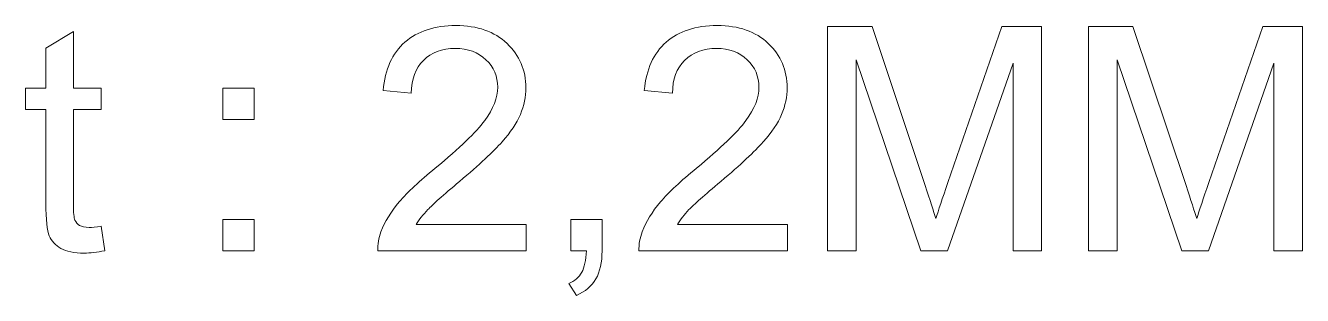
# Model space of a CAD drawing. Header units: millimetres. Extents: x -347 to 347, y -356 to 356.
# Drawn here: x 243.8 to 347.4, y -2.4 to 19.4 of the extents above; entities that cross this region are included whole.
import ezdxf

# ---------------------------------------------------------------- set-up
doc = ezdxf.new("R2010")
doc.units = ezdxf.units.MM
doc.header["$MEASUREMENT"] = 0
doc.layers.add('Layer 1', color=7, linetype='Continuous')

msp = doc.modelspace()

# ---------------------------------------------------------------- linework, layer by layer
at = {"layer": 'Layer 1', "color": 250, "lineweight": 9}
for points, knots in [([(249.9306, 3.1622), (249.9306, 3.1622), (250.2354, 1.1895), (250.2354, 1.1895), (250.2354, 1.1895), (250.2354, 1.1895), (250.2354, 1.1894), (250.2354, 1.1894), (250.2354, 1.1894), (249.6089, 1.0581), (249.0458, 0.9905), (248.5548, 0.9905), (248.5548, 0.9905), (248.5548, 0.9905), (248.5548, 0.9905), (248.5548, 0.9905), (248.5548, 0.9905), (247.7462, 0.9905), (247.1197, 1.1175), (246.6709, 1.3757), (246.6709, 1.3757), (246.6709, 1.3757), (246.6709, 1.3757), (246.6709, 1.3757), (246.6709, 1.3757), (246.2264, 1.634), (245.9132, 1.9684), (245.7311, 2.3875), (245.7311, 2.3875), (245.7311, 2.3875), (245.7311, 2.3875), (245.7311, 2.3875), (245.7311, 2.3875), (245.5491, 2.8066), (245.4602, 3.6871), (245.4602, 5.0291), (245.4602, 5.0291), (245.4602, 5.0291), (245.4602, 5.0291), (245.4602, 5.0291), (245.4602, 5.0291), (245.4602, 5.0291), (245.4602, 12.6237), (245.4602, 12.6237), (245.4602, 12.6237), (245.4602, 12.6237), (245.4602, 12.6237), (245.4602, 12.6237), (245.4602, 12.6237), (245.4602, 12.6237), (243.8092, 12.6237), (243.8092, 12.6237), (243.8092, 12.6237), (243.8092, 12.6237), (243.8092, 12.6237), (243.8092, 12.6237), (243.8092, 12.6237), (243.8092, 12.6237), (243.8092, 14.3509), (243.8092, 14.3509), (243.8092, 14.3509), (243.8092, 14.3509), (243.8092, 14.3509), (243.8092, 14.3509), (243.8092, 14.3509), (243.8092, 14.3509), (245.4602, 14.3509), (245.4602, 14.3509), (245.4602, 14.3509), (245.4602, 14.3509), (245.4602, 14.3509), (245.4602, 14.3509), (245.4602, 14.3509), (245.4602, 14.3509), (245.4602, 17.6106), (245.4602, 17.6106), (245.4602, 17.6106), (245.4602, 17.6106), (245.4602, 17.6106), (245.4602, 17.6106), (245.4602, 17.6106), (245.4602, 17.6106), (247.6954, 18.9525), (247.6954, 18.9525), (247.6954, 18.9525), (247.6954, 18.9525), (247.6954, 18.9525), (247.6954, 18.9524), (247.6954, 18.9524), (247.6954, 18.9524), (247.6954, 14.3509), (247.6954, 14.3509), (247.6954, 14.3509), (247.6954, 14.3509), (247.6954, 14.3509), (247.6954, 14.3509), (247.6954, 14.3509), (247.6954, 14.3509), (249.9306, 14.3509), (249.9306, 14.3509), (249.9306, 14.3509), (249.9306, 14.3509), (249.9306, 14.3509), (249.9306, 14.3508), (249.9306, 14.3508), (249.9306, 14.3508), (249.9306, 12.6237), (249.9306, 12.6237), (249.9306, 12.6237), (249.9306, 12.6237), (249.9306, 12.6237), (249.9306, 12.6237), (249.9306, 12.6237), (249.9306, 12.6237), (247.6954, 12.6237), (247.6954, 12.6237), (247.6954, 12.6237), (247.6954, 12.6237), (247.6954, 12.6237), (247.6954, 12.6236), (247.6954, 12.6236), (247.6954, 12.6236), (247.6954, 4.9021), (247.6954, 4.9021), (247.6954, 4.9021), (247.6954, 4.9021), (247.6954, 4.902), (247.6954, 4.902), (247.6954, 4.902), (247.6954, 4.2628), (247.7335, 3.8522), (247.8139, 3.6702), (247.8139, 3.6702), (247.8139, 3.6702), (247.8139, 3.6701), (247.8139, 3.6701), (247.8139, 3.6701), (247.8901, 3.4881), (248.0171, 3.3442), (248.1949, 3.2342), (248.1949, 3.2342), (248.1949, 3.2342), (248.1949, 3.2341), (248.1949, 3.2341), (248.1949, 3.2341), (248.3727, 3.1282), (248.6267, 3.0733), (248.9569, 3.0733), (248.9569, 3.0733), (248.9569, 3.0733), (248.9569, 3.0733), (248.9569, 3.0733), (248.9569, 3.0733), (249.2025, 3.0733), (249.5284, 3.1029), (249.9306, 3.1622)], [0, 0, 0, 0, 0.025, 0.025, 0.025, 0.025, 0.05, 0.05, 0.05, 0.05, 0.075, 0.075, 0.075, 0.075, 0.1, 0.1, 0.1, 0.1, 0.125, 0.125, 0.125, 0.125, 0.15, 0.15, 0.15, 0.15, 0.175, 0.175, 0.175, 0.175, 0.2, 0.2, 0.2, 0.2, 0.225, 0.225, 0.225, 0.225, 0.25, 0.25, 0.25, 0.25, 0.275, 0.275, 0.275, 0.275, 0.3, 0.3, 0.3, 0.3, 0.325, 0.325, 0.325, 0.325, 0.35, 0.35, 0.35, 0.35, 0.375, 0.375, 0.375, 0.375, 0.4, 0.4, 0.4, 0.4, 0.425, 0.425, 0.425, 0.425, 0.45, 0.45, 0.45, 0.45, 0.475, 0.475, 0.475, 0.475, 0.5, 0.5, 0.5, 0.5, 0.525, 0.525, 0.525, 0.525, 0.55, 0.55, 0.55, 0.55, 0.575, 0.575, 0.575, 0.575, 0.6, 0.6, 0.6, 0.6, 0.625, 0.625, 0.625, 0.625, 0.65, 0.65, 0.65, 0.65, 0.675, 0.675, 0.675, 0.675, 0.7, 0.7, 0.7, 0.7, 0.725, 0.725, 0.725, 0.725, 0.75, 0.75, 0.75, 0.75, 0.775, 0.775, 0.775, 0.775, 0.8, 0.8, 0.8, 0.8, 0.825, 0.825, 0.825, 0.825, 0.85, 0.85, 0.85, 0.85, 0.875, 0.875, 0.875, 0.875, 0.9, 0.9, 0.9, 0.9, 0.925, 0.925, 0.925, 0.925, 0.95, 0.95, 0.95, 0.95, 1, 1, 1, 1]), ([(284.407, 3.3019), (284.407, 3.3019), (284.407, 1.1683), (284.407, 1.1683), (284.407, 1.1683), (284.407, 1.1683), (284.407, 1.1683), (284.407, 1.1683), (284.407, 1.1683), (284.407, 1.1683), (272.3674, 1.1683), (272.3674, 1.1683), (272.3674, 1.1683), (272.3674, 1.1683), (272.3674, 1.1683), (272.3674, 1.1683), (272.3674, 1.1683), (272.3505, 1.7059), (272.4394, 2.2224), (272.6299, 2.7219), (272.6299, 2.7219), (272.6299, 2.7219), (272.6299, 2.7219), (272.6299, 2.7219), (272.6299, 2.7219), (272.9389, 3.539), (273.4342, 4.3475), (274.1158, 5.1392), (274.1158, 5.1392), (274.1158, 5.1392), (274.1158, 5.1392), (274.1158, 5.1392), (274.1158, 5.1392), (274.7973, 5.9308), (275.771, 6.8452), (277.0368, 7.8824), (277.0368, 7.8824), (277.0368, 7.8824), (277.0368, 7.8824), (277.0368, 7.8824), (277.0368, 7.8824), (279.0053, 9.5037), (280.343, 10.7864), (281.0415, 11.7347), (281.0415, 11.7347), (281.0415, 11.7347), (281.0415, 11.7347), (281.0415, 11.7347), (281.0415, 11.7347), (281.7442, 12.683), (282.0956, 13.5804), (282.0956, 14.4271), (282.0956, 14.4271), (282.0956, 14.4271), (282.0956, 14.4271), (282.0956, 14.4271), (282.0956, 14.4271), (282.0956, 15.3119), (281.7781, 16.0569), (281.1431, 16.6665), (281.1431, 16.6665), (281.1431, 16.6665), (281.1431, 16.6665), (281.1431, 16.6665), (281.1431, 16.6665), (280.5081, 17.2719), (279.6784, 17.5767), (278.6581, 17.5767), (278.6581, 17.5767), (278.6581, 17.5767), (278.6581, 17.5767), (278.6581, 17.5767), (278.6581, 17.5767), (277.5786, 17.5766), (276.715, 17.255), (276.0673, 16.6115), (276.0673, 16.6115), (276.0673, 16.6115), (276.0673, 16.6114), (276.0673, 16.6114), (276.0673, 16.6114), (275.4196, 15.9722), (275.0937, 15.0833), (275.0852, 13.9445), (275.0852, 13.9445), (275.0852, 13.9445), (275.0852, 13.9445), (275.0852, 13.9445), (275.0852, 13.9445), (275.0852, 13.9445), (272.7992, 14.1731), (272.7992, 14.1731), (272.7992, 14.1731), (272.7992, 14.1731), (272.7992, 14.1731), (272.7992, 14.1731), (272.7992, 14.1731), (272.9558, 15.8834), (273.5485, 17.1872), (274.573, 18.0847), (274.573, 18.0847), (274.573, 18.0847), (274.573, 18.0847), (274.573, 18.0847), (274.573, 18.0847), (275.6017, 18.9822), (276.9775, 19.4309), (278.7089, 19.4309), (278.7089, 19.4309), (278.7089, 19.4309), (278.7089, 19.4309), (278.7089, 19.4308), (278.7089, 19.4308), (280.4531, 19.4308), (281.8374, 18.9483), (282.8534, 17.9789), (282.8534, 17.9789), (282.8534, 17.9789), (282.8534, 17.9788), (282.8534, 17.9788), (282.8534, 17.9788), (283.8736, 17.0093), (284.3816, 15.8072), (284.3816, 14.3763), (284.3816, 14.3763), (284.3816, 14.3763), (284.3816, 14.3762), (284.3816, 14.3762), (284.3816, 14.3762), (284.3816, 13.6481), (284.2334, 12.9327), (283.9329, 12.23), (283.9329, 12.23), (283.9329, 12.23), (283.9329, 12.2299), (283.9329, 12.2299), (283.9329, 12.2299), (283.6365, 11.5229), (283.1412, 10.7822), (282.4512, 10.0033), (282.4512, 10.0033), (282.4512, 10.0033), (282.4512, 10.0032), (282.4512, 10.0032), (282.4512, 10.0032), (281.7569, 9.2285), (280.6097, 8.1575), (279.0095, 6.8029), (279.0095, 6.8029), (279.0095, 6.8029), (279.0095, 6.8028), (279.0095, 6.8028), (279.0095, 6.8028), (277.6675, 5.6767), (276.8039, 4.9148), (276.4229, 4.5126), (276.4229, 4.5126), (276.4229, 4.5126), (276.4229, 4.5125), (276.4229, 4.5125), (276.4229, 4.5125), (276.0419, 4.1104), (275.7287, 3.7083), (275.4789, 3.3019), (275.4789, 3.3019), (275.4789, 3.3019), (275.4789, 3.3019), (275.4789, 3.3019), (275.4789, 3.3019), (275.4789, 3.3019), (284.407, 3.3019), (284.407, 3.3019)], [0, 0, 0, 0, 0.02272727, 0.02272727, 0.02272727, 0.02272727, 0.04545455, 0.04545455, 0.04545455, 0.04545455, 0.06818182, 0.06818182, 0.06818182, 0.06818182, 0.09090909, 0.09090909, 0.09090909, 0.09090909, 0.11363636, 0.11363636, 0.11363636, 0.11363636, 0.13636364, 0.13636364, 0.13636364, 0.13636364, 0.15909091, 0.15909091, 0.15909091, 0.15909091, 0.18181818, 0.18181818, 0.18181818, 0.18181818, 0.20454545, 0.20454545, 0.20454545, 0.20454545, 0.22727273, 0.22727273, 0.22727273, 0.22727273, 0.25, 0.25, 0.25, 0.25, 0.27272727, 0.27272727, 0.27272727, 0.27272727, 0.29545455, 0.29545455, 0.29545455, 0.29545455, 0.31818182, 0.31818182, 0.31818182, 0.31818182, 0.34090909, 0.34090909, 0.34090909, 0.34090909, 0.36363636, 0.36363636, 0.36363636, 0.36363636, 0.38636364, 0.38636364, 0.38636364, 0.38636364, 0.40909091, 0.40909091, 0.40909091, 0.40909091, 0.43181818, 0.43181818, 0.43181818, 0.43181818, 0.45454545, 0.45454545, 0.45454545, 0.45454545, 0.47727273, 0.47727273, 0.47727273, 0.47727273, 0.5, 0.5, 0.5, 0.5, 0.52272727, 0.52272727, 0.52272727, 0.52272727, 0.54545455, 0.54545455, 0.54545455, 0.54545455, 0.56818182, 0.56818182, 0.56818182, 0.56818182, 0.59090909, 0.59090909, 0.59090909, 0.59090909, 0.61363636, 0.61363636, 0.61363636, 0.61363636, 0.63636364, 0.63636364, 0.63636364, 0.63636364, 0.65909091, 0.65909091, 0.65909091, 0.65909091, 0.68181818, 0.68181818, 0.68181818, 0.68181818, 0.70454545, 0.70454545, 0.70454545, 0.70454545, 0.72727273, 0.72727273, 0.72727273, 0.72727273, 0.75, 0.75, 0.75, 0.75, 0.77272727, 0.77272727, 0.77272727, 0.77272727, 0.79545455, 0.79545455, 0.79545455, 0.79545455, 0.81818182, 0.81818182, 0.81818182, 0.81818182, 0.84090909, 0.84090909, 0.84090909, 0.84090909, 0.86363636, 0.86363636, 0.86363636, 0.86363636, 0.88636364, 0.88636364, 0.88636364, 0.88636364, 0.90909091, 0.90909091, 0.90909091, 0.90909091, 0.93181818, 0.93181818, 0.93181818, 0.93181818, 0.95454545, 0.95454545, 0.95454545, 0.95454545, 1, 1, 1, 1]), ([(305.5906, 3.3019), (305.5906, 3.3019), (305.5906, 1.1683), (305.5906, 1.1683), (305.5906, 1.1683), (305.5906, 1.1683), (305.5906, 1.1683), (305.5906, 1.1683), (305.5906, 1.1683), (305.5906, 1.1683), (293.551, 1.1683), (293.551, 1.1683), (293.551, 1.1683), (293.551, 1.1683), (293.551, 1.1683), (293.551, 1.1683), (293.551, 1.1683), (293.5341, 1.7059), (293.623, 2.2224), (293.8135, 2.7219), (293.8135, 2.7219), (293.8135, 2.7219), (293.8135, 2.7219), (293.8135, 2.7219), (293.8135, 2.7219), (294.1225, 3.539), (294.6178, 4.3475), (295.2994, 5.1392), (295.2994, 5.1392), (295.2994, 5.1392), (295.2994, 5.1392), (295.2994, 5.1392), (295.2994, 5.1392), (295.9809, 5.9308), (296.9546, 6.8452), (298.2204, 7.8824), (298.2204, 7.8824), (298.2204, 7.8824), (298.2204, 7.8824), (298.2204, 7.8824), (298.2204, 7.8824), (300.1889, 9.5037), (301.5266, 10.7864), (302.2251, 11.7347), (302.2251, 11.7347), (302.2251, 11.7347), (302.2251, 11.7347), (302.2251, 11.7347), (302.2251, 11.7347), (302.9278, 12.683), (303.2793, 13.5804), (303.2793, 14.4271), (303.2793, 14.4271), (303.2793, 14.4271), (303.2793, 14.4271), (303.2793, 14.4271), (303.2793, 14.4271), (303.2793, 15.3119), (302.9617, 16.0569), (302.3268, 16.6665), (302.3268, 16.6665), (302.3268, 16.6665), (302.3268, 16.6665), (302.3268, 16.6665), (302.3268, 16.6665), (301.6917, 17.2719), (300.8621, 17.5767), (299.8417, 17.5767), (299.8417, 17.5767), (299.8417, 17.5767), (299.8417, 17.5767), (299.8417, 17.5767), (299.8417, 17.5767), (298.7622, 17.5766), (297.8986, 17.255), (297.2509, 16.6115), (297.2509, 16.6115), (297.2509, 16.6115), (297.2509, 16.6114), (297.2509, 16.6114), (297.2509, 16.6114), (296.6032, 15.9722), (296.2773, 15.0833), (296.2688, 13.9445), (296.2688, 13.9445), (296.2688, 13.9445), (296.2688, 13.9445), (296.2688, 13.9445), (296.2688, 13.9445), (296.2688, 13.9445), (293.9828, 14.1731), (293.9828, 14.1731), (293.9828, 14.1731), (293.9828, 14.1731), (293.9828, 14.1731), (293.9828, 14.1731), (293.9828, 14.1731), (294.1394, 15.8834), (294.7321, 17.1872), (295.7566, 18.0847), (295.7566, 18.0847), (295.7566, 18.0847), (295.7566, 18.0847), (295.7566, 18.0847), (295.7566, 18.0847), (296.7853, 18.9822), (298.1611, 19.4309), (299.8925, 19.4309), (299.8925, 19.4309), (299.8925, 19.4309), (299.8925, 19.4309), (299.8925, 19.4308), (299.8925, 19.4308), (301.6367, 19.4308), (303.021, 18.9483), (304.037, 17.9789), (304.037, 17.9789), (304.037, 17.9789), (304.037, 17.9788), (304.037, 17.9788), (304.037, 17.9788), (305.0572, 17.0093), (305.5652, 15.8072), (305.5652, 14.3763), (305.5652, 14.3763), (305.5652, 14.3763), (305.5652, 14.3762), (305.5652, 14.3762), (305.5652, 14.3762), (305.5652, 13.6481), (305.4171, 12.9327), (305.1165, 12.23), (305.1165, 12.23), (305.1165, 12.23), (305.1165, 12.2299), (305.1165, 12.2299), (305.1165, 12.2299), (304.8201, 11.5229), (304.3249, 10.7822), (303.6348, 10.0033), (303.6348, 10.0033), (303.6348, 10.0033), (303.6348, 10.0032), (303.6348, 10.0032), (303.6348, 10.0032), (302.9406, 9.2285), (301.7933, 8.1575), (300.1931, 6.8029), (300.1931, 6.8029), (300.1931, 6.8029), (300.1931, 6.8028), (300.1931, 6.8028), (300.1931, 6.8028), (298.8511, 5.6767), (297.9875, 4.9148), (297.6065, 4.5126), (297.6065, 4.5126), (297.6065, 4.5126), (297.6065, 4.5125), (297.6065, 4.5125), (297.6065, 4.5125), (297.2255, 4.1104), (296.9123, 3.7083), (296.6625, 3.3019), (296.6625, 3.3019), (296.6625, 3.3019), (296.6625, 3.3019), (296.6625, 3.3019), (296.6625, 3.3019), (296.6625, 3.3019), (305.5906, 3.3019), (305.5906, 3.3019)], [0, 0, 0, 0, 0.02272727, 0.02272727, 0.02272727, 0.02272727, 0.04545455, 0.04545455, 0.04545455, 0.04545455, 0.06818182, 0.06818182, 0.06818182, 0.06818182, 0.09090909, 0.09090909, 0.09090909, 0.09090909, 0.11363636, 0.11363636, 0.11363636, 0.11363636, 0.13636364, 0.13636364, 0.13636364, 0.13636364, 0.15909091, 0.15909091, 0.15909091, 0.15909091, 0.18181818, 0.18181818, 0.18181818, 0.18181818, 0.20454545, 0.20454545, 0.20454545, 0.20454545, 0.22727273, 0.22727273, 0.22727273, 0.22727273, 0.25, 0.25, 0.25, 0.25, 0.27272727, 0.27272727, 0.27272727, 0.27272727, 0.29545455, 0.29545455, 0.29545455, 0.29545455, 0.31818182, 0.31818182, 0.31818182, 0.31818182, 0.34090909, 0.34090909, 0.34090909, 0.34090909, 0.36363636, 0.36363636, 0.36363636, 0.36363636, 0.38636364, 0.38636364, 0.38636364, 0.38636364, 0.40909091, 0.40909091, 0.40909091, 0.40909091, 0.43181818, 0.43181818, 0.43181818, 0.43181818, 0.45454545, 0.45454545, 0.45454545, 0.45454545, 0.47727273, 0.47727273, 0.47727273, 0.47727273, 0.5, 0.5, 0.5, 0.5, 0.52272727, 0.52272727, 0.52272727, 0.52272727, 0.54545455, 0.54545455, 0.54545455, 0.54545455, 0.56818182, 0.56818182, 0.56818182, 0.56818182, 0.59090909, 0.59090909, 0.59090909, 0.59090909, 0.61363636, 0.61363636, 0.61363636, 0.61363636, 0.63636364, 0.63636364, 0.63636364, 0.63636364, 0.65909091, 0.65909091, 0.65909091, 0.65909091, 0.68181818, 0.68181818, 0.68181818, 0.68181818, 0.70454545, 0.70454545, 0.70454545, 0.70454545, 0.72727273, 0.72727273, 0.72727273, 0.72727273, 0.75, 0.75, 0.75, 0.75, 0.77272727, 0.77272727, 0.77272727, 0.77272727, 0.79545455, 0.79545455, 0.79545455, 0.79545455, 0.81818182, 0.81818182, 0.81818182, 0.81818182, 0.84090909, 0.84090909, 0.84090909, 0.84090909, 0.86363636, 0.86363636, 0.86363636, 0.86363636, 0.88636364, 0.88636364, 0.88636364, 0.88636364, 0.90909091, 0.90909091, 0.90909091, 0.90909091, 0.93181818, 0.93181818, 0.93181818, 0.93181818, 0.95454545, 0.95454545, 0.95454545, 0.95454545, 1, 1, 1, 1]), ([(308.8461, 1.1683), (308.8461, 1.1683), (308.8461, 19.3547), (308.8461, 19.3547), (308.8461, 19.3547), (308.8461, 19.3547), (308.8461, 19.3547), (308.8461, 19.3547), (308.8461, 19.3547), (308.8461, 19.3547), (312.4528, 19.3547), (312.4528, 19.3547), (312.4528, 19.3547), (312.4528, 19.3547), (312.4528, 19.3547), (312.4528, 19.3546), (312.4528, 19.3546), (312.4528, 19.3546), (316.7539, 6.4811), (316.7539, 6.4811), (316.7539, 6.4811), (316.7539, 6.4811), (316.7539, 6.481), (316.7539, 6.481), (316.7539, 6.481), (317.1518, 5.283), (317.4397, 4.3856), (317.6217, 3.7887), (317.6217, 3.7887), (317.6217, 3.7887), (317.6217, 3.7887), (317.6217, 3.7887), (317.6217, 3.7887), (317.8291, 4.4491), (318.1551, 5.4228), (318.5954, 6.7055), (318.5954, 6.7055), (318.5954, 6.7055), (318.5954, 6.7055), (318.5954, 6.7055), (318.5954, 6.7055), (318.5954, 6.7055), (322.9726, 19.3547), (322.9726, 19.3547), (322.9726, 19.3547), (322.9726, 19.3547), (322.9726, 19.3547), (322.9726, 19.3547), (322.9726, 19.3547), (322.9726, 19.3547), (326.1943, 19.3547), (326.1943, 19.3547), (326.1943, 19.3547), (326.1943, 19.3547), (326.1943, 19.3547), (326.1943, 19.3546), (326.1943, 19.3546), (326.1943, 19.3546), (326.1943, 1.1683), (326.1943, 1.1683), (326.1943, 1.1683), (326.1943, 1.1683), (326.1943, 1.1683), (326.1943, 1.1683), (326.1943, 1.1683), (326.1943, 1.1683), (323.8828, 1.1683), (323.8828, 1.1683), (323.8828, 1.1683), (323.8828, 1.1683), (323.8828, 1.1683), (323.8828, 1.1683), (323.8828, 1.1683), (323.8828, 1.1683), (323.8828, 16.3829), (323.8828, 16.3829), (323.8828, 16.3829), (323.8828, 16.3829), (323.8828, 16.3829), (323.8828, 16.3828), (323.8828, 16.3828), (323.8828, 16.3828), (318.5742, 1.1683), (318.5742, 1.1683), (318.5742, 1.1683), (318.5742, 1.1683), (318.5742, 1.1683), (318.5742, 1.1683), (318.5742, 1.1683), (318.5742, 1.1683), (316.4067, 1.1683), (316.4067, 1.1683), (316.4067, 1.1683), (316.4067, 1.1683), (316.4067, 1.1683), (316.4067, 1.1683), (316.4067, 1.1683), (316.4067, 1.1683), (311.1574, 16.6623), (311.1574, 16.6623), (311.1574, 16.6623), (311.1574, 16.6623), (311.1574, 16.6623), (311.1574, 16.6622), (311.1574, 16.6622), (311.1574, 16.6622), (311.1574, 1.1683), (311.1574, 1.1683), (311.1574, 1.1683), (311.1574, 1.1683), (311.1574, 1.1683), (311.1574, 1.1683), (311.1574, 1.1683), (311.1574, 1.1683), (308.8461, 1.1683), (308.8461, 1.1683)], [0, 0, 0, 0, 0.03333333, 0.03333333, 0.03333333, 0.03333333, 0.06666667, 0.06666667, 0.06666667, 0.06666667, 0.1, 0.1, 0.1, 0.1, 0.13333333, 0.13333333, 0.13333333, 0.13333333, 0.16666667, 0.16666667, 0.16666667, 0.16666667, 0.2, 0.2, 0.2, 0.2, 0.23333333, 0.23333333, 0.23333333, 0.23333333, 0.26666667, 0.26666667, 0.26666667, 0.26666667, 0.3, 0.3, 0.3, 0.3, 0.33333333, 0.33333333, 0.33333333, 0.33333333, 0.36666667, 0.36666667, 0.36666667, 0.36666667, 0.4, 0.4, 0.4, 0.4, 0.43333333, 0.43333333, 0.43333333, 0.43333333, 0.46666667, 0.46666667, 0.46666667, 0.46666667, 0.5, 0.5, 0.5, 0.5, 0.53333333, 0.53333333, 0.53333333, 0.53333333, 0.56666667, 0.56666667, 0.56666667, 0.56666667, 0.6, 0.6, 0.6, 0.6, 0.63333333, 0.63333333, 0.63333333, 0.63333333, 0.66666667, 0.66666667, 0.66666667, 0.66666667, 0.7, 0.7, 0.7, 0.7, 0.73333333, 0.73333333, 0.73333333, 0.73333333, 0.76666667, 0.76666667, 0.76666667, 0.76666667, 0.8, 0.8, 0.8, 0.8, 0.83333333, 0.83333333, 0.83333333, 0.83333333, 0.86666667, 0.86666667, 0.86666667, 0.86666667, 0.9, 0.9, 0.9, 0.9, 0.93333333, 0.93333333, 0.93333333, 0.93333333, 1, 1, 1, 1]), ([(330.0043, 1.1683), (330.0043, 1.1683), (330.0043, 19.3547), (330.0043, 19.3547), (330.0043, 19.3547), (330.0043, 19.3547), (330.0043, 19.3547), (330.0043, 19.3547), (330.0043, 19.3547), (330.0043, 19.3547), (333.611, 19.3547), (333.611, 19.3547), (333.611, 19.3547), (333.611, 19.3547), (333.611, 19.3547), (333.611, 19.3546), (333.611, 19.3546), (333.611, 19.3546), (337.9121, 6.4811), (337.9121, 6.4811), (337.9121, 6.4811), (337.9121, 6.4811), (337.9121, 6.481), (337.9121, 6.481), (337.9121, 6.481), (338.31, 5.283), (338.5979, 4.3856), (338.7799, 3.7887), (338.7799, 3.7887), (338.7799, 3.7887), (338.7799, 3.7887), (338.7799, 3.7887), (338.7799, 3.7887), (338.9873, 4.4491), (339.3133, 5.4228), (339.7536, 6.7055), (339.7536, 6.7055), (339.7536, 6.7055), (339.7536, 6.7055), (339.7536, 6.7055), (339.7536, 6.7055), (339.7536, 6.7055), (344.1308, 19.3547), (344.1308, 19.3547), (344.1308, 19.3547), (344.1308, 19.3547), (344.1308, 19.3547), (344.1308, 19.3547), (344.1308, 19.3547), (344.1308, 19.3547), (347.3524, 19.3547), (347.3524, 19.3547), (347.3524, 19.3547), (347.3524, 19.3547), (347.3524, 19.3547), (347.3524, 19.3546), (347.3524, 19.3546), (347.3524, 19.3546), (347.3524, 1.1683), (347.3524, 1.1683), (347.3524, 1.1683), (347.3524, 1.1683), (347.3524, 1.1683), (347.3524, 1.1683), (347.3524, 1.1683), (347.3524, 1.1683), (345.041, 1.1683), (345.041, 1.1683), (345.041, 1.1683), (345.041, 1.1683), (345.041, 1.1683), (345.041, 1.1683), (345.041, 1.1683), (345.041, 1.1683), (345.041, 16.3829), (345.041, 16.3829), (345.041, 16.3829), (345.041, 16.3829), (345.041, 16.3829), (345.041, 16.3828), (345.041, 16.3828), (345.041, 16.3828), (339.7324, 1.1683), (339.7324, 1.1683), (339.7324, 1.1683), (339.7324, 1.1683), (339.7324, 1.1683), (339.7324, 1.1683), (339.7324, 1.1683), (339.7324, 1.1683), (337.5649, 1.1683), (337.5649, 1.1683), (337.5649, 1.1683), (337.5649, 1.1683), (337.5649, 1.1683), (337.5649, 1.1683), (337.5649, 1.1683), (337.5649, 1.1683), (332.3156, 16.6623), (332.3156, 16.6623), (332.3156, 16.6623), (332.3156, 16.6623), (332.3156, 16.6623), (332.3156, 16.6622), (332.3156, 16.6622), (332.3156, 16.6622), (332.3156, 1.1683), (332.3156, 1.1683), (332.3156, 1.1683), (332.3156, 1.1683), (332.3156, 1.1683), (332.3156, 1.1683), (332.3156, 1.1683), (332.3156, 1.1683), (330.0043, 1.1683), (330.0043, 1.1683)], [0, 0, 0, 0, 0.03333333, 0.03333333, 0.03333333, 0.03333333, 0.06666667, 0.06666667, 0.06666667, 0.06666667, 0.1, 0.1, 0.1, 0.1, 0.13333333, 0.13333333, 0.13333333, 0.13333333, 0.16666667, 0.16666667, 0.16666667, 0.16666667, 0.2, 0.2, 0.2, 0.2, 0.23333333, 0.23333333, 0.23333333, 0.23333333, 0.26666667, 0.26666667, 0.26666667, 0.26666667, 0.3, 0.3, 0.3, 0.3, 0.33333333, 0.33333333, 0.33333333, 0.33333333, 0.36666667, 0.36666667, 0.36666667, 0.36666667, 0.4, 0.4, 0.4, 0.4, 0.43333333, 0.43333333, 0.43333333, 0.43333333, 0.46666667, 0.46666667, 0.46666667, 0.46666667, 0.5, 0.5, 0.5, 0.5, 0.53333333, 0.53333333, 0.53333333, 0.53333333, 0.56666667, 0.56666667, 0.56666667, 0.56666667, 0.6, 0.6, 0.6, 0.6, 0.63333333, 0.63333333, 0.63333333, 0.63333333, 0.66666667, 0.66666667, 0.66666667, 0.66666667, 0.7, 0.7, 0.7, 0.7, 0.73333333, 0.73333333, 0.73333333, 0.73333333, 0.76666667, 0.76666667, 0.76666667, 0.76666667, 0.8, 0.8, 0.8, 0.8, 0.83333333, 0.83333333, 0.83333333, 0.83333333, 0.86666667, 0.86666667, 0.86666667, 0.86666667, 0.9, 0.9, 0.9, 0.9, 0.93333333, 0.93333333, 0.93333333, 0.93333333, 1, 1, 1, 1]), ([(259.8028, 11.8109), (259.8028, 11.8109), (259.8028, 14.3509), (259.8028, 14.3509), (259.8028, 14.3509), (259.8028, 14.3509), (259.8028, 14.3509), (259.8028, 14.3509), (259.8028, 14.3509), (259.8028, 14.3509), (262.3428, 14.3509), (262.3428, 14.3509), (262.3428, 14.3509), (262.3428, 14.3509), (262.3428, 14.3509), (262.3428, 14.3509), (262.3428, 14.3509), (262.3428, 14.3508), (262.3428, 11.8109), (262.3428, 11.8109), (262.3428, 11.8109), (262.3428, 11.8109), (262.3428, 11.8109), (262.3428, 11.8109), (262.3428, 11.8109), (262.3428, 11.8109), (259.8028, 11.8109), (259.8028, 11.8109)], [0, 0, 0, 0, 0.125, 0.125, 0.125, 0.125, 0.25, 0.25, 0.25, 0.25, 0.375, 0.375, 0.375, 0.375, 0.5, 0.5, 0.5, 0.5, 0.625, 0.625, 0.625, 0.625, 0.75, 0.75, 0.75, 0.75, 1, 1, 1, 1]), ([(259.8028, 1.1683), (259.8028, 1.1683), (259.8028, 3.7083), (259.8028, 3.7083), (259.8028, 3.7083), (259.8028, 3.7083), (259.8028, 3.7083), (259.8028, 3.7083), (259.8028, 3.7083), (259.8028, 3.7083), (262.3428, 3.7083), (262.3428, 3.7083), (262.3428, 3.7083), (262.3428, 3.7083), (262.3428, 3.7083), (262.3428, 3.7083), (262.3428, 3.7083), (262.3428, 3.7082), (262.3428, 1.1683), (262.3428, 1.1683), (262.3428, 1.1683), (262.3428, 1.1683), (262.3428, 1.1683), (262.3428, 1.1683), (262.3428, 1.1683), (262.3428, 1.1683), (259.8028, 1.1683), (259.8028, 1.1683)], [0, 0, 0, 0, 0.125, 0.125, 0.125, 0.125, 0.25, 0.25, 0.25, 0.25, 0.375, 0.375, 0.375, 0.375, 0.5, 0.5, 0.5, 0.5, 0.625, 0.625, 0.625, 0.625, 0.75, 0.75, 0.75, 0.75, 1, 1, 1, 1]), ([(288.018, 1.1683), (288.018, 1.1683), (288.018, 3.7083), (288.018, 3.7083), (288.018, 3.7083), (288.018, 3.7083), (288.018, 3.7083), (288.018, 3.7083), (288.018, 3.7083), (288.018, 3.7083), (290.558, 3.7083), (290.558, 3.7083), (290.558, 3.7083), (290.558, 3.7083), (290.558, 3.7083), (290.558, 3.7082), (290.558, 3.7082), (290.558, 3.7082), (290.558, 1.1683), (290.558, 1.1683), (290.558, 1.1683), (290.558, 1.1683), (290.558, 1.1682), (290.558, 1.1682), (290.558, 1.1682), (290.558, 0.2326), (290.3929, -0.525), (290.0585, -1.1008), (290.0585, -1.1008), (290.0585, -1.1008), (290.0585, -1.1009), (290.0585, -1.1009), (290.0585, -1.1009), (289.7283, -1.6766), (289.1991, -2.1252), (288.4752, -2.4385), (288.4752, -2.4385), (288.4752, -2.4385), (288.4752, -2.4385), (288.4752, -2.4385), (288.4752, -2.4385), (288.4752, -2.4385), (287.8656, -1.4733), (287.8656, -1.4733), (287.8656, -1.4733), (287.8656, -1.4733), (287.8656, -1.4733), (287.8656, -1.4733), (287.8656, -1.4733), (288.3397, -1.2659), (288.6869, -0.9611), (288.907, -0.5631), (288.907, -0.5631), (288.907, -0.5631), (288.907, -0.5631), (288.907, -0.5631), (288.907, -0.5631), (289.1314, -0.161), (289.2584, 0.4148), (289.2838, 1.1683), (289.2838, 1.1683), (289.2838, 1.1683), (289.2838, 1.1683), (289.2838, 1.1683), (289.2838, 1.1683), (289.2838, 1.1683), (288.018, 1.1683), (288.018, 1.1683)], [0, 0, 0, 0, 0.05555556, 0.05555556, 0.05555556, 0.05555556, 0.11111111, 0.11111111, 0.11111111, 0.11111111, 0.16666667, 0.16666667, 0.16666667, 0.16666667, 0.22222222, 0.22222222, 0.22222222, 0.22222222, 0.27777778, 0.27777778, 0.27777778, 0.27777778, 0.33333333, 0.33333333, 0.33333333, 0.33333333, 0.38888889, 0.38888889, 0.38888889, 0.38888889, 0.44444444, 0.44444444, 0.44444444, 0.44444444, 0.5, 0.5, 0.5, 0.5, 0.55555556, 0.55555556, 0.55555556, 0.55555556, 0.61111111, 0.61111111, 0.61111111, 0.61111111, 0.66666667, 0.66666667, 0.66666667, 0.66666667, 0.72222222, 0.72222222, 0.72222222, 0.72222222, 0.77777778, 0.77777778, 0.77777778, 0.77777778, 0.83333333, 0.83333333, 0.83333333, 0.83333333, 0.88888889, 0.88888889, 0.88888889, 0.88888889, 1, 1, 1, 1])]:
    msp.add_open_spline(points, degree=3, knots=knots, dxfattribs=at)

doc.saveas('drawing.dxf')
